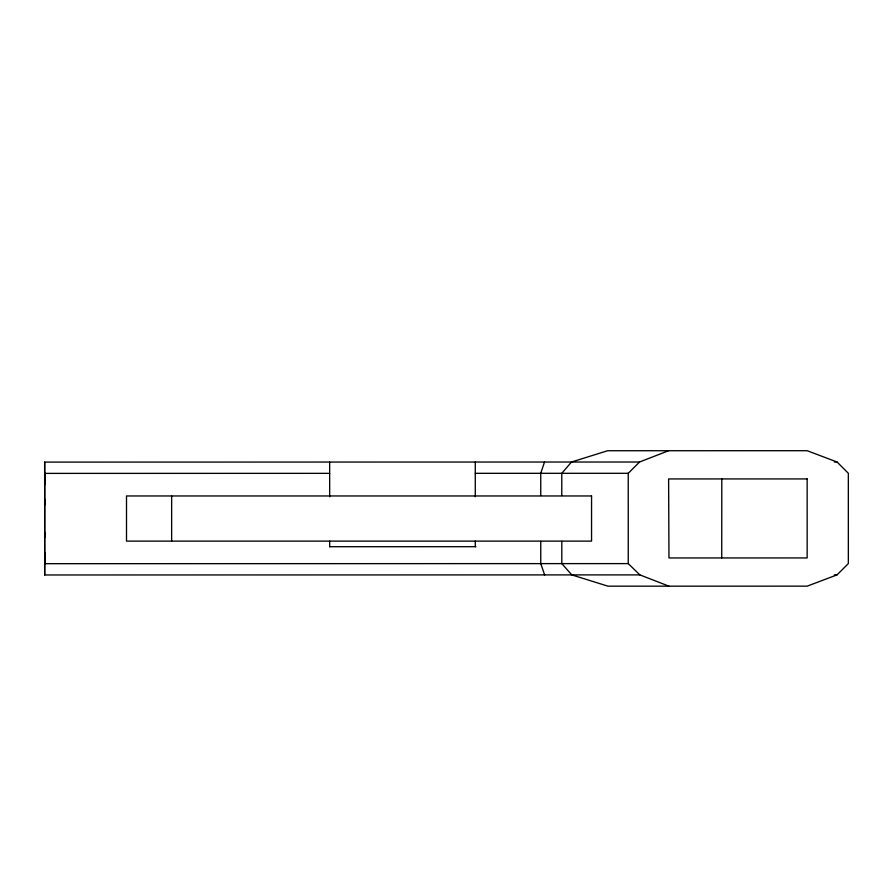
<?xml version="1.0" encoding="UTF-8"?>
<svg xmlns="http://www.w3.org/2000/svg" width="893" height="893" viewBox="0 0 893 893"><rect width="100%" height="100%" fill="white"/><g stroke="black" fill="none" stroke-linecap="round" stroke-linejoin="round"><path stroke-width="1.34" d="M44.661 536.793L44.661 537.441L44.661 531.904M44.661 500.27L44.661 499.634L44.661 505.17M721.734 557.946L721.801 478.938M544.507 462.027L540.745 473.312L540.745 495.548M668.969 586.176L639.879 574.891L628.248 563.606L628.237 473.301L639.522 462.016L668.6 450.719M561.797 541.381L561.797 563.617L571.799 574.902L607.954 586.176L807.172 586.154L837.065 574.858L848.35 563.572L848.339 473.279L837.054 461.994L807.149 450.708L607.631 450.731L571.487 462.027L561.786 473.312L561.786 495.537M639.879 574.891L44.661 574.969L44.661 462.094L639.522 462.016M834.285 461.994L837.054 461.994M329.673 473.346L44.717 473.39L44.672 563.684L628.248 563.606M475.277 473.323L628.237 473.301M329.64 546.717L475.924 546.695M834.296 574.858L837.065 574.858M544.641 574.902L540.756 563.617L540.756 541.392M44.65 462.094L44.661 484.676M44.672 552.399L44.672 574.969M475.277 462.038L475.277 496.731M475.288 541.147L475.288 546.695M329.662 462.061L329.673 496.754M329.673 541.158L329.684 546.717M171.646 495.961L171.646 541.113M807.149 478.927L668.611 478.938L668.969 557.958L807.16 557.935L807.149 478.927M591.557 495.961L126.505 495.961L126.505 541.113L591.557 541.113L591.557 495.961"/></g></svg>
